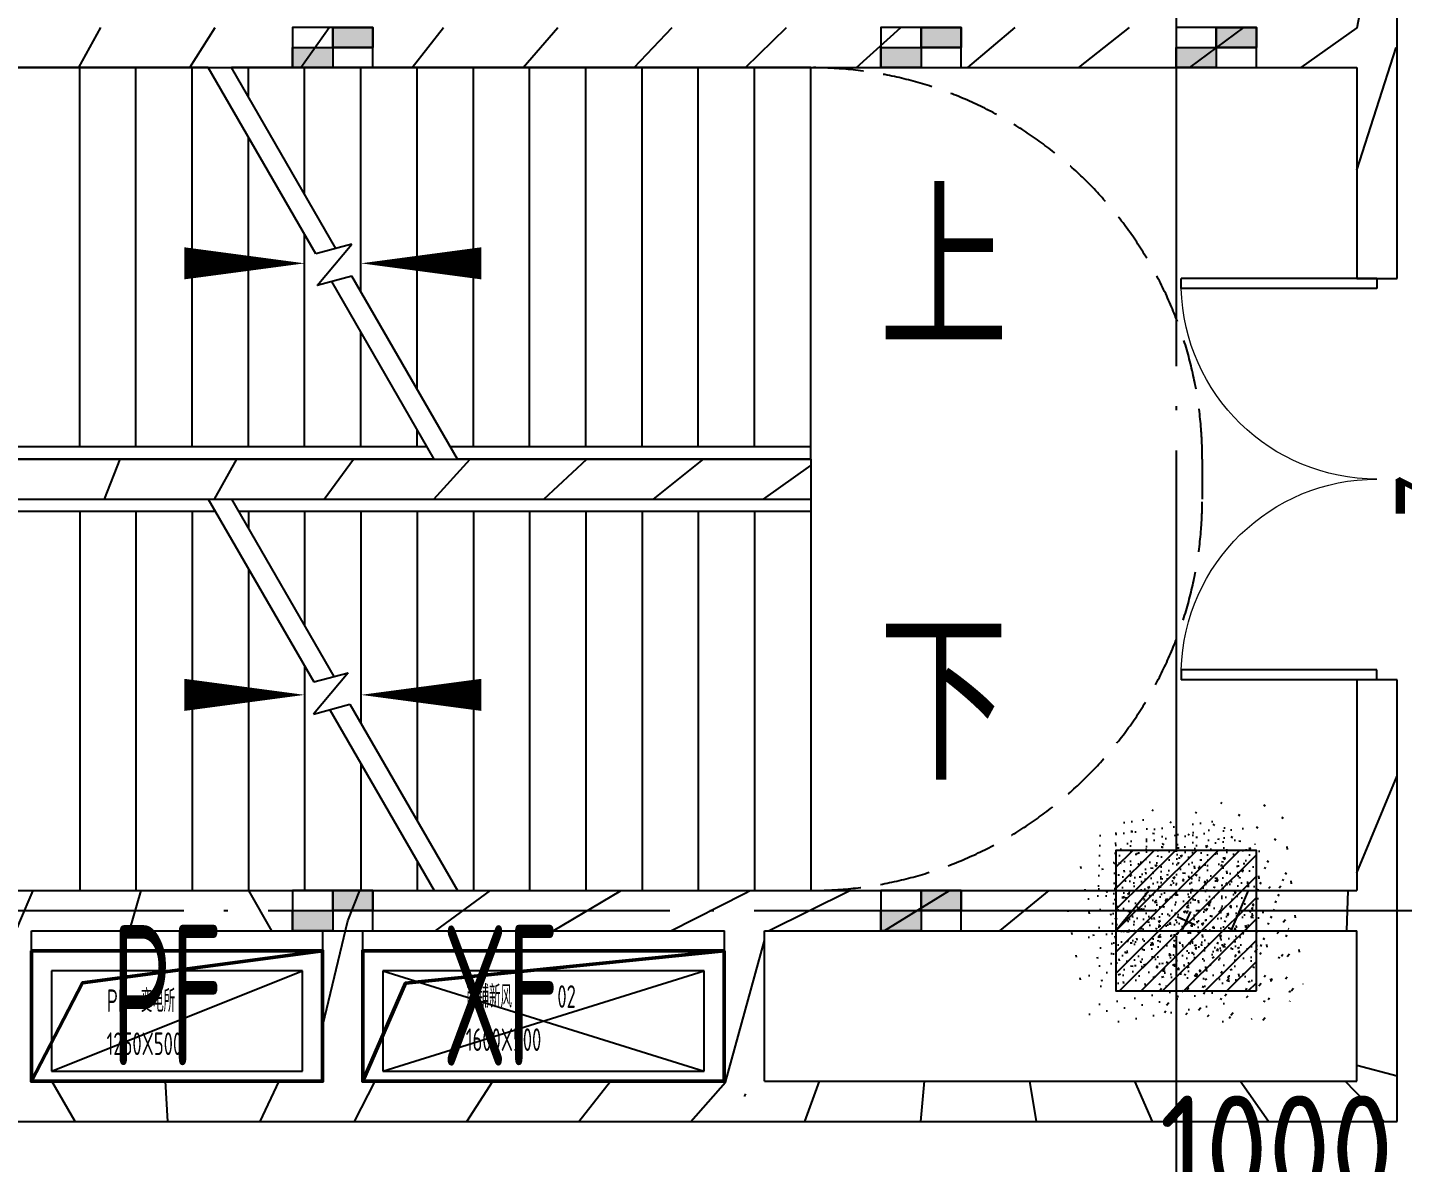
# Model space of a CAD drawing. Header units: inches. Extents: x 0 to 1813292486, y 0 to 3473589894.
# Drawn here: x 600509366 to 600516213, y 3473278363 to 3473284018 of the extents above; entities that cross this region are included whole.
import ezdxf
from ezdxf.xclip import XClip

# ---------------------------------------------------------------- set-up
doc = ezdxf.new("R2010")
doc.units = ezdxf.units.IN
doc.header["$LTSCALE"] = 1000
doc.header["$MEASUREMENT"] = 0
doc.header["$XCLIPFRAME"] = 2
doc.linetypes.add('AX-MALL-GIRD-200$0$DOTE', pattern=[2.4200000000000004, 2, -0.2, 0.02, -0.2])
doc.linetypes.add('AX-MALL-WALL-P02-QT$0$DASH', pattern=[0.35, 0.25, -0.1])
for name, color, linetype in [('A-Anno-Note', 241, 'Continuous'), ('AX-MALL-DIM-P02$0$A-Anno-Dims', 3, 'Continuous'), ('AX-MALL-DIM-P02$0$A-Detl-Thin', 131, 'Continuous'), ('AX-MALL-GIRD-200$0$A-Grid', 222, 'AX-MALL-GIRD-200$0$DOTE'), ('AX-MALL-P02-200$0$A-Anno-Note', 241, 'Continuous'), ('AX-MALL-WALL-P02$0$A-Anno-Note', 241, 'Continuous'), ('AX-MALL-WALL-P02-QT$0$A-Accs', 181, 'Continuous'), ('AX-MALL-WALL-P02-QT$0$A-Anno-Dims', 3, 'Continuous'), ('AX-MALL-WALL-P02-QT$0$A-Anno-Note', 241, 'Continuous'), ('AX-MALL-WALL-P02-QT$0$A-Detl-Patt', 8, 'Continuous'), ('AX-MALL-WALL-P02-QT$0$A-Detl-Thin', 131, 'Continuous'), ('AX-MALL-WALL-P02-QT$0$A-Strs', 151, 'Continuous'), ('AX-MALL-WALL-P02-QT$0$A-Wall', 2, 'Continuous'), ('AX-MALL-WALL-P02-QT$0$A-Wall-Patt', 13, 'Continuous'), ('AX-MALL-WALL-P02-QT$0$A-Wind', 4, 'Continuous'), ('AX-MALL-WORD-P02$0$A-Wind-Iden', 11, 'Continuous'), ('AX-MALL-ZTKD-P02$0$A-Anno-Note', 241, 'Continuous'), ('MX-MALL-P02-LG$0$M-AC-DUCT-FLG', 40, 'Continuous'), ('MX-MALL-P02-LG$0$M-AC-DUCT-PAD', 70, 'Continuous'), ('MX-MALL-P02-LG$0$M-VT-DUCT-EAD', 4, 'Continuous'), ('MX-MALL-P02-LG$0$M-VT-DUCT-FLG', 40, 'Continuous'), ('MX-MALL-P02-LG$0$M-VT-TEXT', 21, 'Continuous'), ('SX-MALL-LT-TZ-2F(T)$0$SX-S1-TZ-(2F~3F)$0$TZ', 255, 'Continuous'), ('SX-MALL-LT-TZ-2F(T)$0$SX-S1-TZ-（-2F~-1F）$0$S-PATT-SOLD', 251, 'Continuous'), ('SX-MALL-NTKD-L-2F$0$S-HOLE', 5, 'Continuous'), ('SX-MALL-TZ-2F~3F$0$S-DIMS', 81, 'Continuous'), ('SX-MALL-WALL-L-1F~2F$0$S-COLU', 30, 'Continuous'), ('SX-MALL-WALL-L-1F~2F$0$S-PATT-WALL', 83, 'Continuous'), ('SX-MALL-WALL-L-1F~2F$0$单形心', 4, 'Continuous')]:
    doc.layers.add(name, color=color, linetype=linetype)
doc.styles.add('AX-MALL-DIM-P02$0$_TCH_DIM_T3', font='gbenor.shx')
doc.styles.add('AX-MALL-WALL-P02-QT$0$_TCH_DIM', font='gbenor.shx')
doc.styles.add('AX-MALL-WALL-P02-QT$0$STANDARD', font='gbenor.shx', dxfattribs={"bigfont": 'gbcbig.shx'})
doc.styles.add('AX-MALL-WORD-P02$0$_TCH_WINDOW', font='gbenor.shx', dxfattribs={"bigfont": 'gbcbig.shx'})
doc.styles.add('MX-MALL-P02-LG$0$_THVAC_WIN', font='gbenor.shx', dxfattribs={"bigfont": 'gbcbig.shx'})
doc.dimstyles.new('AX-MALL-DIM-P02$0$_TCH_ARCH&&180', dxfattribs={"dimtxt": 535.5, "dimasz": 270, "dimexe": 450, "dimexo": 450, "dimgap": 137.25, "dimtad": 1, "dimdec": 0, "dimzin": 0, "dimdsep": 46, "dimtxsty": 'AX-MALL-DIM-P02$0$_TCH_DIM_T3', "dimblk": 'AX-MALL-DIM-P02$0$_ArchTick', "dimcen": 0.09, "dimclrt": 7, "dimazin": 2, "dimtfac": 1, "dimtdec": 0, "dimtix": 1, "dimtmove": 2, "dimatfit": 3, "dimfxl": 500, "dimtolj": 1, "dimtzin": 0, "dimarcsym": 0})
pattern_1 = [(45, (0, 359.0227), (-353.55353201463, 353.55353201463), [])]

# ---------------------------------------------------------------- blocks, each defined once
blk = doc.blocks.new('AX-MALL-WORD-P02')
at = {"layer": 'AX-MALL-WORD-P02$0$A-Wind-Iden', "style": 'AX-MALL-WORD-P02$0$_TCH_WINDOW', "width": 0.7}
blk.add_text('乙', height=506.3829787234042, rotation=69.56816108351019, dxfattribs=at).set_placement((600348181.9094076, 3473159072.583548))
blk = doc.blocks.new('AX-MALL-GIRD-200')
at = {"layer": 'AX-MALL-GIRD-200$0$A-Grid'}
for p, q in [((600241980.060326, 3473196551.41375), (600599876.0644244, 3473063224.650467)), ((600354402.324564, 3473180360.198888), (600315672.785615, 3473076396.471807))]:
    blk.add_line(p, q, dxfattribs=at)
blk = doc.blocks.new('SX-MALL-WALL-L-1F~2F$0$BANWANG_XINGXIN')
at = {"color": 0}
for points in [[(0.7071067811865476, 0.7071067811865475), (-0.7071067811865477, -0.7071067811865475)], [(-0.7071067811865475, 0.7071067811865476), (0.7071067811865474, -0.7071067811865477)]]:
    blk.add_lwpolyline(points, dxfattribs=at)
blk = doc.blocks.new('SX-MALL-WALL-L-1F~2F')
at = {"layer": 'SX-MALL-WALL-L-1F~2F$0$S-PATT-WALL'}
h = blk.add_hatch(dxfattribs=at)
h.set_pattern_fill('钢筋混凝土', color=256, scale=15, pattern_type=2)
h.set_pattern_definition([(24.56816131876918, (600332895.3703514, 3473133870.135342), (-31.18316060756021, 68.21004687377882), []), (29.56816131876925, (600332895.3703514, 3473133870.135342), (97.53445422577846, -46.37920049590846), [11.25, -123.75]), (334.5681613187692, (600332895.3703514, 3473133870.135342), (19.88439775835759, 112.9961142864107), [9, -99]), (80.01956131876923, (600332903.4982226, 3473133866.27041), (117.4189029535321, 66.61682170576017), [9.5610285, -105.1713168]), (25.75236131876919, (600332905.8431364, 3473133898.247986), (141.3476152674957, -79.15081590010527), [16.87499999999951, -185.6249999999961]), (76.20376131876925, (600332917.6221001, 3473133891.652078), (182.3878362713222, 87.98253900728311), [14.3415432, -157.75695]), (330.7523613187692, (600332905.8431364, 3473133898.247986), (182.387767611897, 87.98268144025062), [13.49999999999975, -148.4999999999961]), (0.5681613187692669, (600332917.2812624, 3473133885.983433), (62.82047321120105, -87.84980446922418), [11.25, -123.75]), (305.5681613187692, (600332917.2812624, 3473133885.983433), (72.17288940056439, 89.18848105901375), [9, -99]), (51.01956131876926, (600332922.5162971, 3473133878.662612), (134.9933625470349, 1.33857134020591), [9.5610285, -105.1713168]), (17.06816131876921, (600332895.3703514, 3473133870.135342), (19.14085714793764, 46.15589493924091), [0.75, -97.8, 0.75, -100.5, 0.75, -99.375]), (347.0681613187692, (600332895.3703514, 3473133870.135342), (57.63084699394109, 41.66442757030211), [0.75, -57.3, 0.75, -95.55, 0.75, -37.875]), (307.0681613187692, (600332864.024753, 3473133881.812497), (73.85474001336534, -31.12342331039777), [0.75, -37.5, 0.75, -117, 0.75, -155.25]), (297.0681613187692, (600332849.9684308, 3473133887.04889), (87.2164167648191, -16.46683781742514), [0.75, -48.75, 0.75, -77.69999999999999, 0.75, -110.25])])
h.paths.add_polyline_path([(600346233.737274, 3473157287.005761), (600346478.1022562, 3473157942.967464), (600345822.1405532, 3473158187.332446), (600345577.7755712, 3473157531.370743)])
at = {"layer": 'SX-MALL-WALL-L-1F~2F$0$S-COLU'}
blk.add_lwpolyline([(600346233.737274, 3473157287.005761), (600346478.1022562, 3473157942.967464), (600345822.1405532, 3473158187.332446), (600345577.7755712, 3473157531.370743)], close=True, dxfattribs=at)
at = {"layer": 'SX-MALL-WALL-L-1F~2F$0$单形心', "xscale": 50, "yscale": 50, "zscale": 50}
blk.add_blockref('SX-MALL-WALL-L-1F~2F$0$BANWANG_XINGXIN', (600346027.9389137, 3473157737.169104), dxfattribs=at)
blk = doc.blocks.new('SX-MALL-WALL-L-2F~3F')
ref = blk.add_blockref('SX-MALL-WALL-L-1F~2F', (0, 0))
XClip(ref).set_block_clipping_path([(600349769.7341375, 3473074679.418533), (600357001.7302529, 3473071985.287766), (600356499.8725733, 3473070638.124951), (600359302.5086629, 3473069594.060767), (600362345.1765132, 3473077761.653201), (600381551.4312518, 3473070606.759726), (600391553.7259278, 3473066880.611454), (600387749.827644, 3473056669.608357), (600391632.1759799, 3473055223.319679), (600395635.5522461, 3473065969.791956), (600406982.2408491, 3473061742.817497), (600403058.8006672, 3473051210.921831), (600412723.2437257, 3473047610.6332), (600445093.3740637, 3473134503.466942), (600393055.2444371, 3473153889.197227), (600387463.4997383, 3473138878.984498), (600380158.3525343, 3473141600.366193), (600382830.751978, 3473148774.027779), (600388210.8522022, 3473146769.782572), (600390696.2253517, 3473153441.399696), (600277474.697425, 3473195619.741203), (600273446.9822528, 3473184807.934726), (600257129.111771, 3473190886.82031), (600241575.9633431, 3473149136.690594), (600258197.8999482, 3473142944.531458), (600255239.7303221, 3473135003.762026), (600263182.3271956, 3473132044.911624), (600260741.6763649, 3473125493.34496), (600269350.4970673, 3473122286.306632), (600271511.1407766, 3473128086.235537), (600286270.1853781, 3473122588.058336), (600284109.5416689, 3473116788.129431), (600282580.7823727, 3473112684.400902), (600291840.7574171, 3473109234.788475), (600290827.7957876, 3473106515.642598), (600293360.405141, 3473105572.171298), (600294731.2544166, 3473109252.0137), (600323175.4764534, 3473098655.706329), (600321336.3302773, 3473093718.790065), (600344750.773286, 3473084996.222976), (600341987.4689643, 3473077578.540671), (600344583.6790427, 3473076611.376234), (600346015.5062013, 3473080454.904757), (600351201.5612961, 3473078522.947055)])
blk = doc.blocks.new('SX-MALL-WALL-2F~3F')
blk.add_blockref('SX-MALL-WALL-L-2F~3F', (0, 0))
blk = doc.blocks.new('MX-MALL-P02-LG')
at = {"layer": 'MX-MALL-P02-LG$0$M-AC-DUCT-FLG'}
for p, q in [((600342191.7642562, 3473158899.472919), (600343516.5588742, 3473157872.380314)), ((600342017.21784, 3473158430.928846), (600343691.1052905, 3473158340.924387))]:
    blk.add_line(p, q, dxfattribs=at)
at = {"layer": 'MX-MALL-P02-LG$0$M-AC-DUCT-PAD'}
for p, q in [((600342191.7642562, 3473158899.472919), (600342017.21784, 3473158430.928846)), ((600343691.1052905, 3473158340.924387), (600342191.7642562, 3473158899.472919)), ((600342017.21784, 3473158430.928846), (600343516.5588742, 3473157872.380314)), ((600343516.5588742, 3473157872.380314), (600343691.1052905, 3473158340.924387))]:
    blk.add_line(p, q, dxfattribs=at)
at = {"layer": 'MX-MALL-P02-LG$0$M-VT-DUCT-EAD'}
for p, q in [((600340645.5688224, 3473159475.476116), (600340471.0224062, 3473159006.932043)), ((600341816.9290055, 3473159039.110075), (600340645.5688224, 3473159475.476116)), ((600341642.3825893, 3473158570.566002), (600341816.9290055, 3473159039.110075)), ((600340471.0224062, 3473159006.932043), (600341642.3825893, 3473158570.566002))]:
    blk.add_line(p, q, dxfattribs=at)
at = {"layer": 'MX-MALL-P02-LG$0$M-VT-DUCT-FLG'}
blk.add_line((600340471.0224062, 3473159006.932043), (600341816.9290055, 3473159039.110075), dxfattribs=at)
at = {"layer": 'MX-MALL-P02-LG$0$M-VT-TEXT', "style": 'MX-MALL-P02-LG$0$_THVAC_WIN', "width": 0.7}
for s, rotation, p in [('PF-', 339.5681613187875, (600340831.3804529, 3473159186.976836, -11999.99999999999)), ('变电所', 339.5681613187875, (600340990.8040566, 3473159127.586865, -11999.99999999999)), ('1250X500', 339.5681613187875, (600340756.2445769, 3473158986.695354, -11999.99999999999)), ('商铺新风', 339.5681612591187, (600342516.6615233, 3473158581.690338, -6000.000000000002)), ('1600X500', 339.5681612591187, (600342439.5042598, 3473158381.486052, -6000.000000000002)), ('02', 339.5681612591187, (600342941.791133, 3473158423.317083, -6000.000000000002))]:
    blk.add_text(s, height=112.6582278481012, rotation=rotation, dxfattribs=at).set_placement(p)
blk = doc.blocks.new('SX-MALL-LT-TZ-2F(T)$0$SX-S1-TZ-（-2F~-1F）$0$55')
at = {"layer": 'SX-MALL-LT-TZ-2F(T)$0$SX-S1-TZ-（-2F~-1F）$0$S-PATT-SOLD'}
h = blk.add_hatch(color=251, dxfattribs=at)
h.dxf.hatch_style = 1
h.paths.add_polyline_path([(-77686.27864599228, -69171.32194757462), (-77486.27864456177, -69171.3219474554), (-77486.27864456177, -69271.32194751501), (-77686.27864551544, -69271.32194757462)])
h = blk.add_hatch(color=251, dxfattribs=at)
h.dxf.hatch_style = 1
h.paths.add_polyline_path([(-77886.27864646912, -69271.32194751501), (-77686.2786450386, -69271.32194751501), (-77686.27864456177, -69371.3219473958), (-77886.27864551544, -69371.3219473958)])
for p, q in [((-77686.2786450386, -69171.32194757462), (-77686.27864456177, -69371.3219474554)), ((-77886.27864551544, -69271.32194751501), (-77486.27864456177, -69271.32194751501))]:
    blk.add_line(p, q)
for points in [[(-77886.27864408493, -69371.32194751501), (-77486.27864408493, -69371.3219474554), (-77486.27864408493, -69171.3219474554), (-77886.27864456177, -69171.32194757462)], [(-77686.27864599228, -69171.32194757462), (-77486.27864456177, -69171.3219474554), (-77486.27864456177, -69271.32194751501), (-77686.27864551544, -69271.32194757462)], [(-77886.27864646912, -69271.32194751501), (-77686.2786450386, -69271.32194751501), (-77686.27864456177, -69371.3219473958), (-77886.27864551544, -69371.3219473958)]]:
    blk.add_lwpolyline(points, close=True)
blk = doc.blocks.new('SX-MALL-LT-TZ-2F(T)')
at = {"layer": 'SX-MALL-LT-TZ-2F(T)$0$SX-S1-TZ-(2F~3F)$0$TZ', "rotation": 339.5681613221936}
for p in [(600440544.8805751, 3473201090.75801), (600443290.5488468, 3473200067.916017), (600444668.0684131, 3473199554.749552), (600439043.7813966, 3473197061.278968), (600441789.4496683, 3473196038.436975)]:
    blk.add_blockref('SX-MALL-LT-TZ-2F(T)$0$SX-S1-TZ-（-2F~-1F）$0$55', p, dxfattribs=at)
blk = doc.blocks.new('SX-MALL-TZ-2F~3F')
at = {"layer": 'SX-MALL-TZ-2F~3F$0$S-DIMS', "rotation": 1.387142046460944e-06}
blk.add_blockref('SX-MALL-LT-TZ-2F(T)', (84.08594870567322, -14.53440642356873), dxfattribs=at)
blk = doc.blocks.new('SX-MALL-NTKD-L-2F')
at = {"layer": 'SX-MALL-NTKD-L-2F$0$S-HOLE', "lineweight": 50}
for points, elevation in [([(600340586.7692908, 3473159604.094213), (600341945.5471033, 3473159097.909608), (600341718.636746, 3473158488.802268), (600340359.8589336, 3473158994.986873)], 3000), ([(600343819.7233884, 3473158399.723919), (600342132.9647237, 3473159028.091016), (600341906.0543756, 3473158418.983701), (600343592.8130403, 3473157790.616604)], 2999.999999999999)]:
    blk.add_lwpolyline(points, close=True, dxfattribs=dict(at, elevation=elevation))
blk.add_lwpolyline([(600341946.0959761, 3473159097.705067), (600340769.8208561, 3473159366.305992), (600340360.4078007, 3473158994.782318)], dxfattribs=at)
at = {"layer": 'SX-MALL-NTKD-L-2F$0$S-HOLE', "lineweight": 50, "elevation": 2999.999999999999}
blk.add_lwpolyline([(600343820.2722837, 3473158399.519439), (600342275.253927, 3473158802.521483), (600341906.6032714, 3473158418.779222)], dxfattribs=at)
blk = doc.blocks.new('SX-MALL-NTKD-2F')
blk.add_blockref('SX-MALL-NTKD-L-2F', (0, 0))
blk = doc.blocks.new('AX-MALL-WALL-P02-QT$0$$DorLib2D$00000002')
for p, q in [((-0.5, -5.684341886080802e-17), (-0.5000000000000007, 0.4875)), ((-0.4750000000000007, 0.4875), (-0.5000000000000007, 0.4875)), ((-0.475, -2.842170943040401e-17), (-0.4750000000000007, 0.4875)), ((0.475, -2.842170943040401e-17), (0.4750000000000007, 0.4875)), ((0.4750000000000007, 0.4875), (0.5000000000000007, 0.4875)), ((0.5, -5.684341886080802e-17), (0.5000000000000007, 0.4875)), ((-0.5, -5.684341886080802e-17), (-0.475, -2.842170943040401e-17)), ((0.5, -5.684341886080802e-17), (0.475, -2.842170943040401e-17))]:
    blk.add_line(p, q)
at = {"lineweight": 13}
for centre, start, end in [((-0.4875, -4.263256414560601e-17), 0, 88.53071641864632), ((0.4875, -4.263256414560601e-17), 91.4692835813537, 180)]:
    blk.add_arc(centre, 0.4875, start, end, dxfattribs=at)
blk = doc.blocks.new('AX-MALL-WALL-P02-QT')
at = {"layer": 'AX-MALL-WALL-P02-QT$0$A-Wall-Patt'}
h = blk.add_hatch(dxfattribs=at)
h.set_pattern_fill('普通砖', color=256, scale=200, style=0)
h.set_pattern_definition(pattern_1)
h.paths.add_polyline_path([(600338722.2460226, 3473165100.793389), (600338749.8092824, 3473164983.811719), (600348308.1083795, 3473161423.064835), (600348405.4902056, 3473161493.500793), (600348377.9269457, 3473161610.482464), (600338819.6278489, 3473165171.229348)])
h = blk.add_hatch(dxfattribs=at)
h.set_pattern_fill('普通砖', color=256, scale=200, style=0)
h.set_pattern_definition(pattern_1)
h.paths.add_polyline_path([(600348530.435292, 3473161446.955083), (600348931.8920469, 3473162524.606448), (600348744.4744174, 3473162594.425014), (600348377.9269457, 3473161610.482464), (600348405.4902056, 3473161493.500793)])
h = blk.add_hatch(dxfattribs=at)
h.set_pattern_fill('普通砖', color=256, scale=200, style=0)
h.set_pattern_definition(pattern_1)
h.paths.add_polyline_path([(600340548.1394382, 3473162019.539713), (600345008.6790171, 3473160357.857834), (600345078.4975834, 3473160545.275464), (600340617.9580045, 3473162206.957342)])
h = blk.add_hatch(dxfattribs=at)
h.set_pattern_fill('普通砖', color=256, scale=200, style=0)
h.set_pattern_definition(pattern_1)
h.paths.add_polyline_path([(600348308.1083795, 3473161423.064835), (600347941.5609056, 3473160439.122279), (600348128.9785348, 3473160369.303712), (600348530.4352919, 3473161446.955083), (600348405.4902058, 3473161493.500793)])
h = blk.add_hatch(dxfattribs=at)
h.set_pattern_fill('普通砖', color=256, scale=200, style=0)
h.set_pattern_definition(pattern_1)
h.paths.add_polyline_path([(600340551.7914876, 3473159794.980314), (600340622.2274469, 3473159697.598488), (600341981.0052598, 3473159191.413882), (600342097.9869299, 3473159218.977142), (600342144.5326408, 3473159343.922228), (600340598.3371984, 3473159919.925401)])
h = blk.add_hatch(dxfattribs=at)
h.set_pattern_fill('普通砖', color=256, scale=200, style=0)
h.set_pattern_definition(pattern_1)
h.paths.add_polyline_path([(600340243.426159, 3473158967.219134), (600340360.4078292, 3473158994.782394), (600340622.2274469, 3473159697.598488), (600340551.7914876, 3473159794.980315), (600340434.8098174, 3473159767.417055), (600340172.9901997, 3473159064.60096)])
h = blk.add_hatch(dxfattribs=at)
h.set_pattern_fill('普通砖', color=256, scale=200, style=0)
h.set_pattern_definition(pattern_1)
h.paths.add_polyline_path([(600342097.9869299, 3473159218.977142), (600342168.4228892, 3473159121.595316), (600343855.1815538, 3473158493.228219), (600343972.1632239, 3473158520.791479), (600344018.7089347, 3473158645.736565), (600342144.5326408, 3473159343.922228)])
h = blk.add_hatch(dxfattribs=at)
h.set_pattern_fill('普通砖', color=256, scale=200, style=0)
h.set_pattern_definition(pattern_1)
h.paths.add_polyline_path([(600341789.6216013, 3473158391.215961), (600341906.6032715, 3473158418.779222), (600342168.4228892, 3473159121.595316), (600342097.98693, 3473159218.977142), (600341981.0052598, 3473159191.413882), (600341719.1856421, 3473158488.597788)])
h = blk.add_hatch(dxfattribs=at)
h.set_pattern_fill('普通砖', color=256, scale=200, style=0)
h.set_pattern_definition(pattern_1)
h.paths.add_polyline_path([(600340243.426159, 3473158967.219134), (600340196.8804481, 3473158842.274048), (600341743.0758904, 3473158266.270875), (600341789.6216015, 3473158391.215961), (600341719.1856421, 3473158488.597788), (600340360.4078292, 3473158994.782394)])
h = blk.add_hatch(dxfattribs=at)
h.set_pattern_fill('普通砖', color=256, scale=200, style=0)
h.set_pattern_definition(pattern_1)
h.paths.add_polyline_path([(600343972.1632239, 3473158520.791479), (600344042.5991831, 3473158423.409653), (600346807.0092034, 3473157393.585804), (600346904.3910297, 3473157464.021763), (600346876.8277698, 3473157581.003433), (600344018.7089347, 3473158645.736565)])
h = blk.add_hatch(dxfattribs=at)
h.set_pattern_fill('普通砖', color=256, scale=200, style=0)
h.set_pattern_definition(pattern_1)
h.paths.add_polyline_path([(600347029.3361157, 3473157417.476052), (600347430.7928716, 3473158495.127419), (600347243.3752422, 3473158564.945985), (600346876.8277698, 3473157581.003433), (600346904.3910297, 3473157464.021763)])
h = blk.add_hatch(dxfattribs=at)
h.set_pattern_fill('普通砖', color=256, scale=200, style=0)
h.set_pattern_definition(pattern_1)
h.paths.add_polyline_path([(600343663.7978951, 3473157693.030299), (600343780.7795651, 3473157720.593558), (600344042.5991831, 3473158423.409653), (600343972.1632239, 3473158520.791479), (600343855.1815538, 3473158493.228219), (600343593.3619359, 3473157790.412125)])
h = blk.add_hatch(dxfattribs=at)
h.set_pattern_fill('普通砖', color=256, scale=200, style=0)
h.set_pattern_definition(pattern_1)
h.paths.add_polyline_path([(600341789.6216015, 3473158391.215961), (600341743.0758904, 3473158266.270875), (600343617.252184, 3473157568.085212), (600343663.7978951, 3473157693.030298), (600343593.3619359, 3473157790.412125), (600341906.6032715, 3473158418.779222)])
h = blk.add_hatch(dxfattribs=at)
h.set_pattern_fill('普通砖', color=256, scale=200, style=0)
h.set_pattern_definition(pattern_1)
h.paths.add_polyline_path([(600343663.797895, 3473157693.030298), (600343617.252184, 3473157568.085212), (600346662.7886484, 3473156433.533514), (600346545.1895854, 3473156690.769709), (600343780.7795651, 3473157720.593558)])
h = blk.add_hatch(dxfattribs=at)
h.set_pattern_fill('普通砖', color=256, scale=200, style=0)
h.set_pattern_definition(pattern_1)
h.paths.add_polyline_path([(600346545.1895854, 3473156690.769709), (600346662.7886484, 3473156433.533514), (600347029.3361157, 3473157417.476052), (600346904.3910297, 3473157464.021763), (600346807.0092034, 3473157393.585804)])
at = {"layer": 'AX-MALL-WALL-P02-QT$0$A-Anno-Dims'}
for points in [[(600340827.131175, 3473163169.491283, 0, 0, 0), (600343057.4009644, 3473162338.650342, 0, 160, 0), (600342495.1480764, 3473162548.106042, 0, 0, 0)], [(600345550.0554345, 3473161410.06341, 0, 0, 0), (600343319.7856455, 3473162240.90435, 0, 160, 0), (600343882.0385334, 3473162031.448651, 0, 0, 0)], [(600340076.5815865, 3473161154.751768, 0, 0, 0), (600342306.8513756, 3473160323.910827, 0, 160, 0), (600341744.5984876, 3473160533.366527, 0, 0, 0)], [(600344799.5058459, 3473159395.323895, 0, 0, 0), (600342569.2360567, 3473160226.164834, 0, 160, 0), (600343131.4889448, 3473160016.709136, 0, 0, 0)]]:
    blk.add_lwpolyline(points, format="xyseb", dxfattribs=at)
at = {"layer": 'AX-MALL-WALL-P02-QT$0$A-Strs'}
for p, q in [((600342947.3536152, 3473163420.103293), (600341298.6890268, 3473164034.279229)), ((600341688.4422987, 3473161872.19866), (600342348.2277511, 3473163643.295258)), ((600341950.8269798, 3473161774.452667), (600342610.6124322, 3473163545.549264)), ((600342213.211661, 3473161676.706674), (600342872.9971133, 3473163447.803271)), ((600343125.4462402, 3473162363.586382), (600342947.3536152, 3473163420.103292)), ((600345759.2286052, 3473162372.597349), (600343055.5592339, 3473163379.793525)), ((600343228.5089691, 3473162353.7863), (600343055.5592339, 3473163379.793525)), ((600343083.8771054, 3473163211.800549), (600343135.3817943, 3473163350.057279)), ((600343176.9607605, 3473162659.590957), (600343397.7664754, 3473163252.311285)), ((600343270.0444156, 3473162107.381365), (600343660.1511565, 3473163154.565293)), ((600342475.5963418, 3473161578.960681), (600343014.058539, 3473163024.382919)), ((600343363.1280707, 3473161555.171773), (600343922.5358377, 3473163056.8193)), ((600343525.1350662, 3473161187.976709), (600344184.9205186, 3473162959.073307)), ((600343787.5197473, 3473161090.230716), (600344447.3051997, 3473162861.327314)), ((600344049.9044285, 3473160992.484723), (600344709.6898808, 3473162763.581321)), ((600344312.2891095, 3473160894.73873), (600344972.074562, 3473162665.835328)), ((600344574.6737906, 3473160796.992737), (600345234.4592429, 3473162568.089335)), ((600342737.9810231, 3473161481.214688), (600343107.1421942, 3473162472.173327)), ((600344837.0584716, 3473160699.246745), (600345496.843924, 3473162470.343342)), ((600343077.4273137, 3473162213.180202), (600343311.3713893, 3473162345.907035)), ((600343311.3713893, 3473162345.907035), (600343125.4462402, 3473162363.586382)), ((600345099.4431527, 3473160601.500751), (600345759.2286052, 3473162372.597349)), ((600343310.1112602, 3473161268.079387), (600340638.9035746, 3473162263.182631)), ((600343321.6273758, 3473161199.761168), (600340617.9580046, 3473162206.957343)), ((600343321.6273758, 3473161199.761168), (600340617.9580046, 3473162206.957343)), ((600343255.0575258, 3473162196.289609), (600343077.4273137, 3473162213.180202)), ((600343321.6273758, 3473161199.761168), (600343151.9947968, 3473162206.089691)), ((600343429.8329946, 3473161159.4514), (600343255.0575258, 3473162196.289609)), ((600340548.1394382, 3473162019.539714), (600342196.8040265, 3473161405.363778)), ((600340548.1394382, 3473162019.539714), (600342196.8040265, 3473161405.363778)), ((600340527.1938682, 3473161963.314425), (600342208.320142, 3473161337.045558)), ((600343000.365704, 3473161383.468695), (600343200.2258492, 3473161919.963736)), ((600341576.7325926, 3473161572.330454), (600340916.9471402, 3473159801.233856)), ((600341839.1172738, 3473161474.584461), (600341179.3318213, 3473159703.487863)), ((600342101.5019549, 3473161376.838468), (600341441.7165024, 3473159605.74187)), ((600342196.8040265, 3473161405.363777), (600342371.5794953, 3473160368.525568)), ((600342305.0096452, 3473161365.054009), (600345008.6790165, 3473160357.857834)), ((600342305.0096452, 3473161365.054009), (600342474.6422243, 3473160358.725486)), ((600342305.0096452, 3473161365.054009), (600345008.6790165, 3473160357.857834)), ((600343262.7503852, 3473161285.722702), (600343293.3095043, 3473161367.754144)), ((600342316.5257609, 3473161296.73579), (600344987.7334465, 3473160301.632545)), ((600342363.8866359, 3473161279.092475), (600342333.3275168, 3473161197.061033)), ((600345099.4431529, 3473160601.500751), (600343418.316879, 3473161227.769619)), ((600342626.271317, 3473161181.346482), (600342426.4111719, 3473160644.851441)), ((600345078.4975829, 3473160545.275463), (600343429.8329946, 3473161159.451399)), ((600345078.4975829, 3473160545.275463), (600343429.8329946, 3473161159.451399)), ((600342888.655998, 3473161083.600489), (600342519.4948269, 3473160092.64185)), ((600342263.5089504, 3473161009.643404), (600341704.1011834, 3473159507.995877)), ((600343151.0406792, 3473160985.854496), (600342612.578482, 3473159540.432258)), ((600343413.4253601, 3473160888.108503), (600342753.6399077, 3473159117.011906)), ((600343675.8100413, 3473160790.36251), (600343016.0245888, 3473159019.265913)), ((600343938.1947224, 3473160692.616517), (600343278.4092699, 3473158921.519919)), ((600344200.5794034, 3473160594.870524), (600343540.793951, 3473158823.773927)), ((600345078.4975829, 3473160545.275463), (600345099.4431527, 3473160601.500751)), ((600345078.4975829, 3473160545.275463), (600345099.4431529, 3473160601.500751)), ((600344462.9640845, 3473160497.124531), (600343803.178632, 3473158726.027934)), ((600342356.5926055, 3473160457.433812), (600341966.4858645, 3473159410.249884)), ((600344725.3487655, 3473160399.378538), (600344065.5633131, 3473158628.281941)), ((600342549.2097074, 3473160351.634974), (600342315.2656318, 3473160218.908142)), ((600342371.5794953, 3473160368.525568), (600342549.2097074, 3473160351.634974)), ((600345008.6790165, 3473160357.857834), (600344987.7334467, 3473160301.632545)), ((600345008.6790165, 3473160357.857834), (600344987.7334465, 3473160301.632545)), ((600344987.7334467, 3473160301.632545), (600344327.9479942, 3473158530.535948)), ((600339867.4084159, 3473160192.217828), (600342571.0777872, 3473159185.021652)), ((600342315.2656318, 3473160218.908142), (600342501.1907809, 3473160201.228795)), ((600342398.128052, 3473160211.028877), (600342571.0777872, 3473159185.021652)), ((600342501.1907809, 3473160201.228795), (600342679.2834059, 3473159144.711884)), ((600342449.6762606, 3473159905.22422), (600342228.8705456, 3473159312.503891)), ((600342542.7599157, 3473159353.014628), (600342491.2552267, 3473159214.757898)), ((600342679.2834059, 3473159144.711884), (600344327.9479942, 3473158530.535948))]:
    blk.add_line(p, q, dxfattribs=at)
at = {"layer": 'AX-MALL-WALL-P02-QT$0$A-Strs', "linetype": 'AX-MALL-WALL-P02-QT$0$DASH'}
blk.add_lwpolyline([(600345759.2285897, 3473162372.597332, -0.4142135621634755), (600346905.8194478, 3473159864.544438), (600346836.0008808, 3473159677.126809, -0.4142135621629859), (600344327.9479896, 3473158530.535948, -0.4142135621629859)], format="xyb", dxfattribs=at)
at = {"layer": 'AX-MALL-WALL-P02-QT$0$A-Wall'}
for p, q in [((600338749.8092824, 3473164983.811719), (600348308.1083795, 3473161423.064835)), ((600348530.435292, 3473161446.955083), (600348931.8920469, 3473162524.606448)), ((600340617.9580045, 3473162206.957342), (600345078.4975834, 3473160545.275464)), ((600340548.1394382, 3473162019.539713), (600345008.6790171, 3473160357.857834)), ((600348308.1083795, 3473161423.064835), (600347941.5609056, 3473160439.122279)), ((600348128.9785348, 3473160369.303712), (600348530.4352919, 3473161446.955083)), ((600345078.4975834, 3473160545.275464), (600345008.6790171, 3473160357.857834)), ((600347941.5609056, 3473160439.122279), (600348128.9785348, 3473160369.303712)), ((600340598.3371984, 3473159919.925401), (600342144.5326408, 3473159343.922228)), ((600340360.4078292, 3473158994.782394), (600340622.2274469, 3473159697.598488)), ((600340622.2274469, 3473159697.598488), (600341981.0052598, 3473159191.413882)), ((600342144.5326408, 3473159343.922228), (600344018.7089347, 3473158645.736565)), ((600341719.1856421, 3473158488.597788), (600341981.0052598, 3473159191.413882)), ((600341906.6032715, 3473158418.779222), (600342168.4228892, 3473159121.595316)), ((600342168.4228892, 3473159121.595316), (600343855.1815538, 3473158493.228219)), ((600340360.4078292, 3473158994.782394), (600341719.1856421, 3473158488.597788)), ((600340196.8804481, 3473158842.274048), (600341743.0758904, 3473158266.270875)), ((600344018.7089347, 3473158645.736565), (600346876.8277698, 3473157581.003433)), ((600347243.3752422, 3473158564.945985), (600346876.8277698, 3473157581.003433)), ((600347430.7928716, 3473158495.127419), (600347243.3752422, 3473158564.945985)), ((600343593.3619359, 3473157790.412125), (600343855.1815538, 3473158493.228219)), ((600347029.3361157, 3473157417.476052), (600347430.7928716, 3473158495.127419)), ((600341906.6032715, 3473158418.779222), (600343593.3619359, 3473157790.412125)), ((600343780.7795651, 3473157720.593558), (600344042.5991831, 3473158423.409653)), ((600344042.5991831, 3473158423.409653), (600346807.0092034, 3473157393.585804)), ((600341743.0758904, 3473158266.270875), (600343617.252184, 3473157568.085212)), ((600343780.7795651, 3473157720.593558), (600346545.1895854, 3473156690.769709)), ((600343617.252184, 3473157568.085212), (600346662.7886484, 3473156433.533514)), ((600346545.1895854, 3473156690.769709), (600346807.0092034, 3473157393.585804)), ((600346662.7886484, 3473156433.533514), (600347029.3361157, 3473157417.476052))]:
    blk.add_line(p, q, dxfattribs=at)
at = {"layer": 'AX-MALL-WALL-P02-QT$0$A-Anno-Dims'}
blk.add_blockref('SX-MALL-NTKD-2F', (0, 0), dxfattribs=at)
at = {"layer": 'AX-MALL-WALL-P02-QT$0$A-Detl-Patt'}
blk.add_blockref('SX-MALL-TZ-2F~3F', (0, 0), dxfattribs=at)
at = {"layer": 'AX-MALL-WALL-P02-QT$0$A-Detl-Thin'}
for name in ['MX-MALL-P02-LG', 'SX-MALL-WALL-2F~3F']:
    blk.add_blockref(name, (0, 0), dxfattribs=at)
at = {"layer": 'AX-MALL-WALL-P02-QT$0$A-Wind'}
blk.add_blockref('AX-MALL-GIRD-200', (0, 0), dxfattribs=at)
at = {"layer": 'AX-MALL-WALL-P02-QT$0$A-Wind', "xscale": -2000, "yscale": 2000, "zscale": 200, "rotation": 69.56816130986935}
blk.add_blockref('AX-MALL-WALL-P02-QT$0$$DorLib2D$00000002', (600347686.1768886, 3473159467.124849), dxfattribs=at)
at = {"layer": 'AX-MALL-WALL-P02-QT$0$A-Accs', "style": 'AX-MALL-WALL-P02-QT$0$STANDARD', "width": 0.6}
for s, p in [('PF', (600340762.1784105, 3473158928.083396, 2999.999999999996)), ('XF', (600342304.934643, 3473158353.36143, 2999.999999999996))]:
    blk.add_text(s, height=699.9999999999998, rotation=339.5681613092246, dxfattribs=at).set_placement(p)
at = {"layer": 'AX-MALL-WALL-P02-QT$0$A-Anno-Note', "style": 'AX-MALL-WALL-P02-QT$0$_TCH_DIM', "width": 0.7}
for s, p in [('上', (600345615.4779902, 3473161012.194174)), ('下', (600344864.9284015, 3473158997.454659))]:
    blk.add_text(s, height=675.177304964539, rotation=339.5681613092755, dxfattribs=at).set_placement(p)
blk = doc.blocks.new('AX-MALL-WALL-P02')
at = {"layer": 'AX-MALL-WALL-P02$0$A-Anno-Note'}
blk.add_blockref('AX-MALL-WORD-P02', (0, 0), dxfattribs=at)
blk.add_blockref('AX-MALL-WALL-P02-QT', (0, 0), dxfattribs=at)
blk = doc.blocks.new('AX-MALL-ZTKD-P02')
at = {"layer": 'AX-MALL-ZTKD-P02$0$A-Anno-Note'}
blk.add_blockref('AX-MALL-GIRD-200', (0, 0), dxfattribs=at)
blk = doc.blocks.new('AX-MALL-DIM-P02$0$_ArchTick')
at = {"color": 0, "linetype": 'ByBlock', "const_width": 0.4}
blk.add_lwpolyline([(-0.5, -0.5), (0.5, 0.5)], dxfattribs=at)
blk = doc.blocks.new('*D1519')
at = {"layer": 'AX-MALL-DIM-P02$0$A-Anno-Dims', "color": 0, "lineweight": -2, "transparency": 16777216}
for p, q in [((600348550.6682003, 3473160212.211938), (600349736.3467597, 3473159770.511884)), ((600348616.4714302, 3473158053.427364), (600349314.6570936, 3473159927.603658)), ((600347852.482537, 3473158338.035645), (600349038.1610962, 3473157896.33559))]:
    blk.add_line(p, q, dxfattribs=at)
at = {"layer": 'AX-MALL-DIM-P02$0$A-Anno-Dims', "color": 0, "lineweight": -2, "transparency": 16777216, "xscale": 270, "yscale": 270, "zscale": 270}
for p, rotation in [((600349314.6570936, 3473159927.603658), 69.56816130489324), ((600348616.4714302, 3473158053.427364), 249.5681613048933)]:
    blk.add_blockref('AX-MALL-DIM-P02$0$_ArchTick', p, dxfattribs=dict(at, rotation=rotation))
at = {"layer": 'AX-MALL-DIM-P02$0$A-Anno-Dims', "color": 7, "transparency": 16777216, "insert": (600348586.0435627, 3473159131.898108), "char_height": 535.5, "attachment_point": 5, "rotation": 69.56816130489324, "style": 'AX-MALL-DIM-P02$0$_TCH_DIM_T3'}
blk.add_mtext('\\A1;2000', dxfattribs=at)
blk = doc.blocks.new('*D1520')
at = {"layer": 'AX-MALL-DIM-P02$0$A-Anno-Dims', "color": 0, "lineweight": -2, "transparency": 16777216}
for p, q in [((600349353.5817126, 3473162367.514673), (600350539.2602719, 3473161925.814619)), ((600349314.6570939, 3473159927.603658), (600350117.5706059, 3473162082.906393)), ((600348550.6682006, 3473160212.211939), (600349736.3467599, 3473159770.511884))]:
    blk.add_line(p, q, dxfattribs=at)
at = {"layer": 'AX-MALL-DIM-P02$0$A-Anno-Dims', "color": 0, "lineweight": -2, "transparency": 16777216, "xscale": 270, "yscale": 270, "zscale": 270}
for p, rotation in [((600350117.5706059, 3473162082.906393), 69.56816130328517), ((600349314.6570939, 3473159927.603658), 249.5681613032851)]:
    blk.add_blockref('AX-MALL-DIM-P02$0$_ArchTick', p, dxfattribs=dict(at, rotation=rotation))
at = {"layer": 'AX-MALL-DIM-P02$0$A-Anno-Dims', "color": 7, "transparency": 16777216, "insert": (600349336.5931509, 3473161146.637622), "char_height": 535.5, "attachment_point": 5, "rotation": 69.56816130328517, "style": 'AX-MALL-DIM-P02$0$_TCH_DIM_T3'}
blk.add_mtext('\\A1;2300', dxfattribs=at)
blk = doc.blocks.new('*D1524')
at = {"layer": 'AX-MALL-DIM-P02$0$A-Anno-Dims', "color": 0, "lineweight": -2, "transparency": 16777216}
for p, q in [((600337638.2687618, 3473159421.934564), (600337261.1205789, 3473158409.535971)), ((600337418.2123531, 3473158831.225637), (600339854.6415484, 3473157923.58427)), ((600340074.697957, 3473158514.293196), (600339697.5497742, 3473157501.894603))]:
    blk.add_line(p, q, dxfattribs=at)
at = {"layer": 'AX-MALL-DIM-P02$0$A-Anno-Dims', "color": 0, "lineweight": -2, "transparency": 16777216, "xscale": 270, "yscale": 270, "zscale": 270}
for p, rotation in [((600337418.2123531, 3473158831.225637), 159.5681612982266), ((600339854.6415484, 3473157923.58427), 339.5681612982266)]:
    blk.add_blockref('AX-MALL-DIM-P02$0$_ArchTick', p, dxfattribs=dict(at, rotation=rotation))
at = {"layer": 'AX-MALL-DIM-P02$0$A-Anno-Dims', "color": 7, "transparency": 16777216, "insert": (600338777.8095475, 3473158756.925653), "char_height": 535.5, "attachment_point": 5, "rotation": 339.5681612982265, "style": 'AX-MALL-DIM-P02$0$_TCH_DIM_T3'}
blk.add_mtext('\\A1;2600', dxfattribs=at)
blk = doc.blocks.new('*D1525')
at = {"layer": 'AX-MALL-DIM-P02$0$A-Anno-Dims', "color": 0, "lineweight": -2, "transparency": 16777216}
for p, q in [((600340074.6979568, 3473158514.293196), (600339697.5497739, 3473157501.894604)), ((600341620.8933989, 3473157938.290024), (600341243.745216, 3473156925.891431)), ((600339854.6415484, 3473157923.58427), (600341400.8369905, 3473157347.581098))]:
    blk.add_line(p, q, dxfattribs=at)
at = {"layer": 'AX-MALL-DIM-P02$0$A-Anno-Dims', "color": 0, "lineweight": -2, "transparency": 16777216, "xscale": 270, "yscale": 270, "zscale": 270}
for p, rotation in [((600339854.6415484, 3473157923.58427), 159.5681613026685), ((600341400.8369905, 3473157347.581098), 339.5681613026686)]:
    blk.add_blockref('AX-MALL-DIM-P02$0$_ArchTick', p, dxfattribs=dict(at, rotation=rotation))
at = {"layer": 'AX-MALL-DIM-P02$0$A-Anno-Dims', "color": 7, "transparency": 16777216, "insert": (600340769.1218661, 3473158015.103384), "char_height": 535.5, "attachment_point": 5, "rotation": 339.56816130266856, "style": 'AX-MALL-DIM-P02$0$_TCH_DIM_T3'}
blk.add_mtext('\\A1;1650', dxfattribs=at)
blk = doc.blocks.new('*D1526')
at = {"layer": 'AX-MALL-DIM-P02$0$A-Anno-Dims', "color": 0, "lineweight": -2, "transparency": 16777216}
for p, q in [((600341620.893399, 3473157938.290024), (600341243.7452161, 3473156925.891432)), ((600341400.8369906, 3473157347.581098), (600343275.0132838, 3473156649.395434)), ((600343495.069692, 3473157240.10436), (600343117.9215094, 3473156227.705768))]:
    blk.add_line(p, q, dxfattribs=at)
at = {"layer": 'AX-MALL-DIM-P02$0$A-Anno-Dims', "color": 0, "lineweight": -2, "transparency": 16777216, "xscale": 270, "yscale": 270, "zscale": 270}
for p, rotation in [((600341400.8369906, 3473157347.581098), 159.5681612984928), ((600343275.0132838, 3473156649.395434), 339.5681612984928)]:
    blk.add_blockref('AX-MALL-DIM-P02$0$_ArchTick', p, dxfattribs=dict(at, rotation=rotation))
at = {"layer": 'AX-MALL-DIM-P02$0$A-Anno-Dims', "color": 7, "transparency": 16777216, "insert": (600342479.3077343, 3473157378.008965), "char_height": 535.5, "attachment_point": 5, "rotation": 339.5681612984927, "style": 'AX-MALL-DIM-P02$0$_TCH_DIM_T3'}
blk.add_mtext('\\A1;2000', dxfattribs=at)
blk = doc.blocks.new('*D1527')
at = {"layer": 'AX-MALL-DIM-P02$0$A-Anno-Dims', "color": 0, "lineweight": -2, "transparency": 16777216}
for p, q in [((600343495.0696918, 3473157240.10436), (600343117.9215094, 3473156227.705768)), ((600343275.0132836, 3473156649.395433), (600345289.7527865, 3473155898.84585)), ((600345509.8091949, 3473156489.554777), (600345132.6610123, 3473155477.156184))]:
    blk.add_line(p, q, dxfattribs=at)
at = {"layer": 'AX-MALL-DIM-P02$0$A-Anno-Dims', "color": 0, "lineweight": -2, "transparency": 16777216, "xscale": 270, "yscale": 270, "zscale": 270}
for p, rotation in [((600343275.0132836, 3473156649.395433), 159.5681613061982), ((600345289.7527865, 3473155898.84585), 339.5681613061982)]:
    blk.add_blockref('AX-MALL-DIM-P02$0$_ArchTick', p, dxfattribs=dict(at, rotation=rotation))
at = {"layer": 'AX-MALL-DIM-P02$0$A-Anno-Dims', "color": 7, "transparency": 16777216, "insert": (600344423.765632, 3473156653.641341), "char_height": 535.5, "attachment_point": 5, "rotation": 339.56816130619825, "style": 'AX-MALL-DIM-P02$0$_TCH_DIM_T3'}
blk.add_mtext('\\A1;2150', dxfattribs=at)
blk = doc.blocks.new('*D1528')
at = {"layer": 'AX-MALL-DIM-P02$0$A-Anno-Dims', "color": 0, "lineweight": -2, "transparency": 16777216}
for p, q in [((600345509.8091948, 3473156489.554776), (600345132.6610122, 3473155477.156184)), ((600346446.897342, 3473156140.461945), (600346069.7491591, 3473155128.063353)), ((600345289.7527866, 3473155898.845851), (600346226.8409336, 3473155549.753018))]:
    blk.add_line(p, q, dxfattribs=at)
at = {"layer": 'AX-MALL-DIM-P02$0$A-Anno-Dims', "color": 0, "lineweight": -2, "transparency": 16777216, "xscale": 270, "yscale": 270, "zscale": 270}
for p, rotation in [((600345289.7527866, 3473155898.845851), 159.5681612904605), ((600346226.8409336, 3473155549.753018), 339.5681612904605)]:
    blk.add_blockref('AX-MALL-DIM-P02$0$_ArchTick', p, dxfattribs=dict(at, rotation=rotation))
at = {"layer": 'AX-MALL-DIM-P02$0$A-Anno-Dims', "color": 7, "transparency": 16777216, "insert": (600346052.058478, 3473156512.859108), "char_height": 535.5, "attachment_point": 5, "rotation": 339.5681612904605, "style": 'AX-MALL-DIM-P02$0$_TCH_DIM_T3'}
blk.add_mtext('\\A1;1000', dxfattribs=at)
blk = doc.blocks.new('*D1529')
at = {"layer": 'AX-MALL-DIM-P02$0$A-Anno-Dims', "color": 0, "lineweight": -2, "transparency": 16777216}
for p, q in [((600346446.8973415, 3473156140.461945), (600346069.7491589, 3473155128.063352)), ((600346226.8409331, 3473155549.753017), (600348288.4348551, 3473154781.748788)), ((600348508.4912635, 3473155372.457715), (600348131.3430809, 3473154360.059122))]:
    blk.add_line(p, q, dxfattribs=at)
at = {"layer": 'AX-MALL-DIM-P02$0$A-Anno-Dims', "color": 0, "lineweight": -2, "transparency": 16777216, "xscale": 270, "yscale": 270, "zscale": 270}
for p, rotation in [((600346226.8409331, 3473155549.753017), 159.5681613039239), ((600348288.4348551, 3473154781.748788), 339.5681613039239)]:
    blk.add_blockref('AX-MALL-DIM-P02$0$_ArchTick', p, dxfattribs=dict(at, rotation=rotation))
at = {"layer": 'AX-MALL-DIM-P02$0$A-Anno-Dims', "color": 7, "transparency": 16777216, "insert": (600347399.0204911, 3473155545.271602), "char_height": 535.5, "attachment_point": 5, "rotation": 339.5681613039239, "style": 'AX-MALL-DIM-P02$0$_TCH_DIM_T3'}
blk.add_mtext('\\A1;2200', dxfattribs=at)
blk = doc.blocks.new('AX-MALL-DIM-P02')
at = {"layer": 'AX-MALL-DIM-P02$0$A-Detl-Thin'}
blk.add_blockref('AX-MALL-ZTKD-P02', (-2.384185791015625e-06, 9.5367431640625e-07), dxfattribs=at)
at = {"layer": 'AX-MALL-DIM-P02$0$A-Anno-Dims'}
for p1, p2, distance, picture, middle in [((600348128.9785345, 3473160369.303713), (600348931.8920462, 3473162524.606447), -1265.2796468339347, '*D1520', (600349336.5931509, 3473161146.637622)), ((600347430.792871, 3473158495.127419), (600348128.9785345, 3473160369.303713), -1265.2796465535569, '*D1519', (600348586.0435627, 3473159131.898108)), ((600337795.3605362, 3473159843.62423), (600340231.7897313, 3473158935.982862), -1080.366447514592, '*D1524', (600338777.8095475, 3473158756.925653)), ((600340231.7897311, 3473158935.982862), (600341777.9851731, 3473158359.97969), -1080.3664474313618, '*D1525', (600340769.1218661, 3473158015.103384)), ((600341777.9851731, 3473158359.97969), (600343652.1614665, 3473157661.794026), -1080.3664474313618, '*D1526', (600342479.3077343, 3473157378.008965)), ((600343652.1614664, 3473157661.794026), (600345666.900969, 3473156911.244443), -1080.3664482834238, '*D1527', (600344423.765632, 3473156653.641341)), ((600346603.9891161, 3473156562.151611), (600348665.583038, 3473155794.147381), -1080.366448408269, '*D1529', (600347399.0204911, 3473155545.271602))]:
    dim = blk.add_aligned_dim(p1=p1, p2=p2, distance=distance, dimstyle='AX-MALL-DIM-P02$0$_TCH_ARCH&&180', dxfattribs=at)
    dim.commit()
    dim.dimension.update_dxf_attribs({"geometry": picture, "text_midpoint": middle})
dim = blk.add_linear_dim(base=(600346226.8409336, 3473155549.753018), p1=(600345666.9009694, 3473156911.244442), p2=(600346603.9891163, 3473156562.15161), angle=339.5681612904605, dimstyle='AX-MALL-DIM-P02$0$_TCH_ARCH&&180', dxfattribs=at)
dim.commit()
dim.dimension.update_dxf_attribs({"geometry": '*D1528', "text_midpoint": (600346052.058478, 3473156512.859108), "dimtype": 129})
blk = doc.blocks.new('AX-MALL-P02-200')
at = {"layer": 'AX-MALL-P02-200$0$A-Anno-Note'}
blk.add_blockref('AX-MALL-WALL-P02', (0, 0), dxfattribs=at)
blk.add_blockref('AX-MALL-DIM-P02', (0, 0), dxfattribs=at)

msp = doc.modelspace()

# ---------------------------------------------------------------- block references
at = {"layer": 'A-Anno-Note', "rotation": 20.43183869077545}
msp.add_blockref('AX-MALL-P02-200', (1250392458.527329, 9048125.682563305), dxfattribs=at)

doc.saveas('drawing.dxf')
